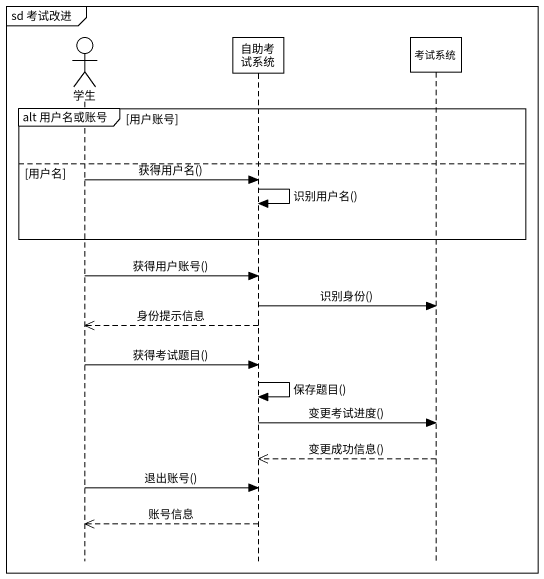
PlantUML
@startuml
mainframe sd 考试改进
hide footbox
actor 学生
participant 自助考试系统
participant 考试系统

group alt 用户名或账号 [用户账号]
else 用户名
  学生 -> 自助考试系统 : 获得用户名()
  自助考试系统 -> 自助考试系统 : 识别用户名()
end
学生 -> 自助考试系统 : 获得用户账号()
自助考试系统 -> 考试系统 : 识别身份()
自助考试系统 -->> 学生 : 身份提示信息
学生 -> 自助考试系统 : 获得考试题目()
自助考试系统 -> 自助考试系统 : 保存题目()
自助考试系统 -> 考试系统 : 变更考试进度()
考试系统 -->> 自助考试系统 : 变更成功信息()
学生 -> 自助考试系统 : 退出账号()
自助考试系统 -->> 学生 : 账号信息
@enduml
